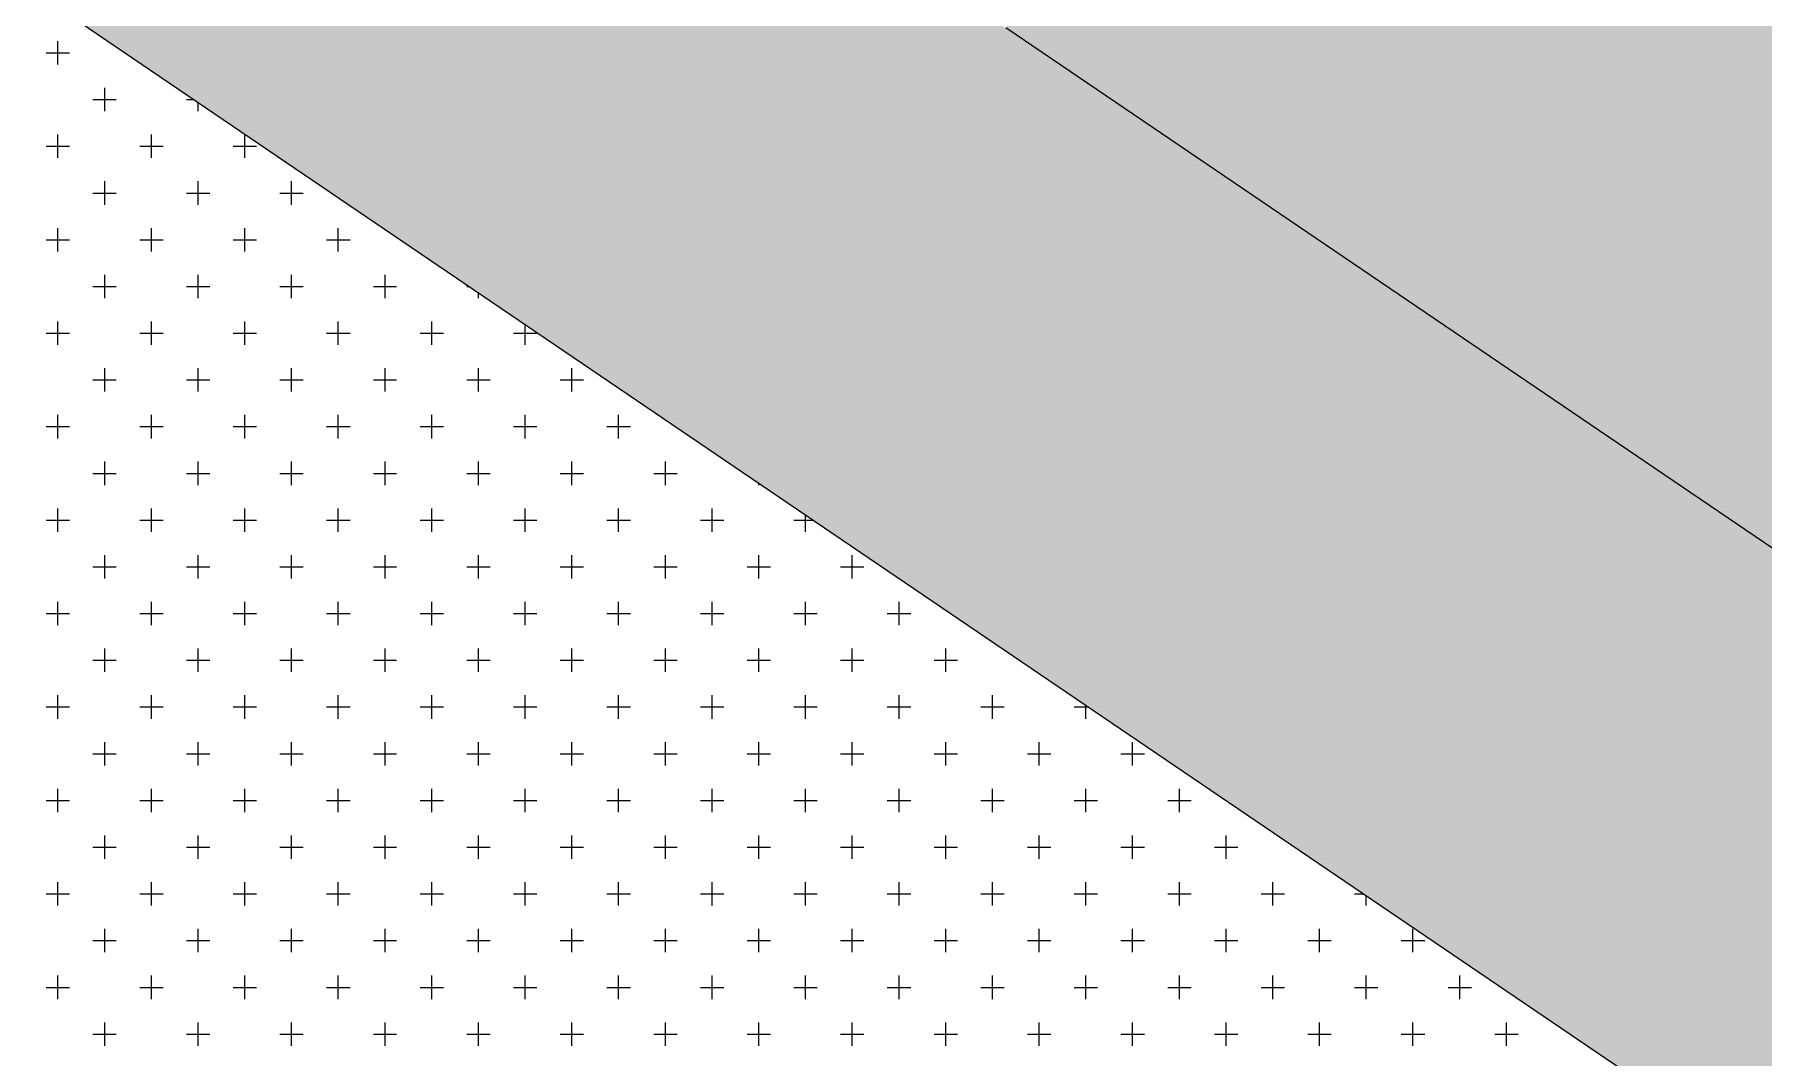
# Model space of a CAD drawing. Header units: metres. Extents: x 476631 to 477421, y 4483749 to 4484052.
# Drawn here: x 477114.08 to 477137.57, y 4483937.88 to 4483951.78 of the extents above; entities that cross this region are included whole.
import ezdxf

# ---------------------------------------------------------------- set-up
doc = ezdxf.new("R2010")
doc.units = ezdxf.units.M
for name, color, linetype, lineweight in [('PL_SAĞLIK', 150, 'Continuous', 0), ('serbest', 10, 'Continuous', 0), ('TK_PARSEL', 1, 'Continuous', 0)]:
    doc.layers.add(name, color=color, linetype=linetype, lineweight=lineweight)

msp = doc.modelspace()

# ---------------------------------------------------------------- hatches: boundary and pattern name
at = {"layer": 'serbest', "true_color": 0x636466}
h = msp.add_hatch(color=251, dxfattribs=at)
h.dxf.hatch_style = 1
h.paths.add_polyline_path([(477140.016, 4483943.219), (477127.275, 4483951.87), (477114.535, 4483960.521), (477101.794, 4483969.172), (477094.763, 4483973.947), (477092.721, 4483966.873), (477160.327, 4483920.965), (477165.51, 4483925.907), (477152.839, 4483934.511), (477145.659, 4483939.386)])
at = {"layer": 'serbest'}
h = msp.add_hatch(color=14, dxfattribs=at)
h.dxf.hatch_style = 1
h.paths.add_polyline_path([(477151.027, 4483959.435), (477138.286, 4483968.086), (477127.277, 4483951.873), (477140.017, 4483943.222)])

# ---------------------------------------------------------------- linework, layer by layer
at = {"layer": 'PL_SAĞLIK'}
msp.add_line((477092.721, 4483966.873), (477160.327, 4483920.965), dxfattribs=at)
at = {"layer": 'PL_SAĞLIK', "linetype": 'Continuous'}
for p, q in [((477114.394, 4483951.376), (477114.394, 4483951.694)), ((477114.235, 4483951.535), (477114.552, 4483951.535)), ((477115.029, 4483950.741), (477115.029, 4483951.059)), ((477114.87, 4483950.9), (477115.187, 4483950.9)), ((477116.14, 4483950.9), (477116.243, 4483950.9)), ((477116.299, 4483950.741), (477116.299, 4483950.862)), ((477114.394, 4483950.106), (477114.394, 4483950.424)), ((477115.664, 4483950.106), (477115.664, 4483950.424)), ((477116.934, 4483950.106), (477116.934, 4483950.424)), ((477114.235, 4483950.265), (477114.552, 4483950.265)), ((477115.505, 4483950.265), (477115.823, 4483950.265)), ((477116.775, 4483950.265), (477117.093, 4483950.265)), ((477114.87, 4483949.63), (477115.187, 4483949.63)), ((477115.029, 4483949.471), (477115.029, 4483949.789)), ((477116.14, 4483949.63), (477116.458, 4483949.63)), ((477116.299, 4483949.471), (477116.299, 4483949.789)), ((477117.41, 4483949.63), (477117.727, 4483949.63)), ((477117.569, 4483949.471), (477117.569, 4483949.789)), ((477114.394, 4483948.836), (477114.394, 4483949.154)), ((477115.664, 4483948.836), (477115.664, 4483949.154)), ((477116.934, 4483948.836), (477116.934, 4483949.154)), ((477118.204, 4483948.836), (477118.204, 4483949.154)), ((477114.235, 4483948.995), (477114.552, 4483948.995)), ((477115.505, 4483948.995), (477115.823, 4483948.995)), ((477116.775, 4483948.995), (477117.093, 4483948.995)), ((477118.045, 4483948.995), (477118.363, 4483948.995)), ((477115.029, 4483948.201), (477115.029, 4483948.519)), ((477116.299, 4483948.201), (477116.299, 4483948.519)), ((477117.569, 4483948.201), (477117.569, 4483948.519)), ((477118.839, 4483948.201), (477118.839, 4483948.519)), ((477114.87, 4483948.36), (477115.187, 4483948.36)), ((477116.14, 4483948.36), (477116.458, 4483948.36)), ((477117.41, 4483948.36), (477117.727, 4483948.36)), ((477118.68, 4483948.36), (477118.997, 4483948.36)), ((477119.95, 4483948.36), (477119.984, 4483948.36)), ((477120.109, 4483948.201), (477120.109, 4483948.275)), ((477114.235, 4483947.725), (477114.552, 4483947.725)), ((477114.394, 4483947.566), (477114.394, 4483947.884)), ((477115.505, 4483947.725), (477115.823, 4483947.725)), ((477115.664, 4483947.566), (477115.664, 4483947.884)), ((477116.775, 4483947.725), (477117.093, 4483947.725)), ((477116.934, 4483947.566), (477116.934, 4483947.884)), ((477118.045, 4483947.725), (477118.363, 4483947.725)), ((477118.204, 4483947.566), (477118.204, 4483947.884)), ((477119.315, 4483947.725), (477119.633, 4483947.725)), ((477119.474, 4483947.566), (477119.474, 4483947.884)), ((477120.585, 4483947.725), (477120.903, 4483947.725)), ((477120.744, 4483947.566), (477120.744, 4483947.844)), ((477115.029, 4483946.931), (477115.029, 4483947.249)), ((477116.299, 4483946.931), (477116.299, 4483947.249)), ((477117.569, 4483946.931), (477117.569, 4483947.249)), ((477118.839, 4483946.931), (477118.839, 4483947.249)), ((477120.109, 4483946.931), (477120.109, 4483947.249)), ((477121.379, 4483946.931), (477121.379, 4483947.249)), ((477114.87, 4483947.09), (477115.187, 4483947.09)), ((477116.14, 4483947.09), (477116.458, 4483947.09)), ((477117.41, 4483947.09), (477117.727, 4483947.09)), ((477118.68, 4483947.09), (477118.997, 4483947.09)), ((477119.95, 4483947.09), (477120.268, 4483947.09)), ((477121.22, 4483947.09), (477121.537, 4483947.09)), ((477114.394, 4483946.296), (477114.394, 4483946.614)), ((477115.664, 4483946.296), (477115.664, 4483946.614)), ((477116.934, 4483946.296), (477116.934, 4483946.614)), ((477118.204, 4483946.296), (477118.204, 4483946.614)), ((477119.474, 4483946.296), (477119.474, 4483946.614)), ((477120.744, 4483946.296), (477120.744, 4483946.614)), ((477122.014, 4483946.296), (477122.014, 4483946.614)), ((477114.235, 4483946.455), (477114.552, 4483946.455)), ((477115.505, 4483946.455), (477115.823, 4483946.455)), ((477116.775, 4483946.455), (477117.093, 4483946.455)), ((477118.045, 4483946.455), (477118.363, 4483946.455)), ((477119.315, 4483946.455), (477119.633, 4483946.455)), ((477120.585, 4483946.455), (477120.903, 4483946.455)), ((477121.855, 4483946.455), (477122.173, 4483946.455)), ((477114.87, 4483945.82), (477115.187, 4483945.82)), ((477115.029, 4483945.661), (477115.029, 4483945.979)), ((477116.14, 4483945.82), (477116.458, 4483945.82)), ((477116.299, 4483945.661), (477116.299, 4483945.979)), ((477117.41, 4483945.82), (477117.727, 4483945.82)), ((477117.569, 4483945.661), (477117.569, 4483945.979)), ((477118.68, 4483945.82), (477118.997, 4483945.82)), ((477118.839, 4483945.661), (477118.839, 4483945.979)), ((477119.95, 4483945.82), (477120.268, 4483945.82)), ((477120.109, 4483945.661), (477120.109, 4483945.979)), ((477121.22, 4483945.82), (477121.537, 4483945.82)), ((477121.379, 4483945.661), (477121.379, 4483945.979)), ((477122.49, 4483945.82), (477122.808, 4483945.82)), ((477122.649, 4483945.661), (477122.649, 4483945.979)), ((477123.919, 4483945.661), (477123.919, 4483945.688)), ((477114.394, 4483945.026), (477114.394, 4483945.344)), ((477115.664, 4483945.026), (477115.664, 4483945.344)), ((477116.934, 4483945.026), (477116.934, 4483945.344)), ((477118.204, 4483945.026), (477118.204, 4483945.344)), ((477119.474, 4483945.026), (477119.474, 4483945.344)), ((477120.744, 4483945.026), (477120.744, 4483945.344)), ((477122.014, 4483945.026), (477122.014, 4483945.344)), ((477123.284, 4483945.026), (477123.284, 4483945.344)), ((477114.235, 4483945.185), (477114.552, 4483945.185)), ((477115.505, 4483945.185), (477115.823, 4483945.185)), ((477116.775, 4483945.185), (477117.093, 4483945.185)), ((477118.045, 4483945.185), (477118.363, 4483945.185)), ((477119.315, 4483945.185), (477119.633, 4483945.185)), ((477120.585, 4483945.185), (477120.903, 4483945.185)), ((477121.855, 4483945.185), (477122.173, 4483945.185)), ((477123.125, 4483945.185), (477123.443, 4483945.185)), ((477124.395, 4483945.185), (477124.659, 4483945.185)), ((477124.554, 4483945.026), (477124.554, 4483945.257)), ((477115.029, 4483944.391), (477115.029, 4483944.709)), ((477116.299, 4483944.391), (477116.299, 4483944.709)), ((477117.569, 4483944.391), (477117.569, 4483944.709)), ((477118.839, 4483944.391), (477118.839, 4483944.709)), ((477120.109, 4483944.391), (477120.109, 4483944.709)), ((477121.379, 4483944.391), (477121.379, 4483944.709)), ((477122.649, 4483944.391), (477122.649, 4483944.709)), ((477123.919, 4483944.391), (477123.919, 4483944.709)), ((477125.189, 4483944.391), (477125.189, 4483944.709)), ((477114.87, 4483944.55), (477115.187, 4483944.55)), ((477116.14, 4483944.55), (477116.458, 4483944.55)), ((477117.41, 4483944.55), (477117.727, 4483944.55)), ((477118.68, 4483944.55), (477118.997, 4483944.55)), ((477119.95, 4483944.55), (477120.268, 4483944.55)), ((477121.22, 4483944.55), (477121.537, 4483944.55)), ((477122.49, 4483944.55), (477122.808, 4483944.55)), ((477123.76, 4483944.55), (477124.078, 4483944.55)), ((477125.03, 4483944.55), (477125.348, 4483944.55)), ((477114.394, 4483943.756), (477114.394, 4483944.074)), ((477115.664, 4483943.756), (477115.664, 4483944.074)), ((477116.934, 4483943.756), (477116.934, 4483944.074)), ((477118.204, 4483943.756), (477118.204, 4483944.074)), ((477119.474, 4483943.756), (477119.474, 4483944.074)), ((477120.744, 4483943.756), (477120.744, 4483944.074)), ((477122.014, 4483943.756), (477122.014, 4483944.074)), ((477123.284, 4483943.756), (477123.284, 4483944.074)), ((477124.554, 4483943.756), (477124.554, 4483944.074)), ((477125.824, 4483943.756), (477125.824, 4483944.074)), ((477114.235, 4483943.915), (477114.552, 4483943.915)), ((477115.505, 4483943.915), (477115.823, 4483943.915)), ((477116.775, 4483943.915), (477117.093, 4483943.915)), ((477118.045, 4483943.915), (477118.363, 4483943.915)), ((477119.315, 4483943.915), (477119.633, 4483943.915)), ((477120.585, 4483943.915), (477120.903, 4483943.915)), ((477121.855, 4483943.915), (477122.173, 4483943.915)), ((477123.125, 4483943.915), (477123.443, 4483943.915)), ((477124.395, 4483943.915), (477124.713, 4483943.915)), ((477125.665, 4483943.915), (477125.983, 4483943.915)), ((477114.87, 4483943.28), (477115.187, 4483943.28)), ((477115.029, 4483943.121), (477115.029, 4483943.439)), ((477116.14, 4483943.28), (477116.458, 4483943.28)), ((477116.299, 4483943.121), (477116.299, 4483943.439)), ((477117.41, 4483943.28), (477117.727, 4483943.28)), ((477117.569, 4483943.121), (477117.569, 4483943.439)), ((477118.68, 4483943.28), (477118.997, 4483943.28)), ((477118.839, 4483943.121), (477118.839, 4483943.439)), ((477119.95, 4483943.28), (477120.268, 4483943.28)), ((477120.109, 4483943.121), (477120.109, 4483943.439)), ((477121.22, 4483943.28), (477121.537, 4483943.28)), ((477121.379, 4483943.121), (477121.379, 4483943.439)), ((477122.49, 4483943.28), (477122.808, 4483943.28)), ((477122.649, 4483943.121), (477122.649, 4483943.439)), ((477123.76, 4483943.28), (477124.078, 4483943.28)), ((477123.919, 4483943.121), (477123.919, 4483943.439)), ((477125.03, 4483943.28), (477125.348, 4483943.28)), ((477125.189, 4483943.121), (477125.189, 4483943.439)), ((477126.3, 4483943.28), (477126.618, 4483943.28)), ((477126.459, 4483943.121), (477126.459, 4483943.439)), ((477114.394, 4483942.486), (477114.394, 4483942.804)), ((477115.664, 4483942.486), (477115.664, 4483942.804)), ((477116.934, 4483942.486), (477116.934, 4483942.804)), ((477118.204, 4483942.486), (477118.204, 4483942.804)), ((477119.474, 4483942.486), (477119.474, 4483942.804)), ((477120.744, 4483942.486), (477120.744, 4483942.804)), ((477122.014, 4483942.486), (477122.014, 4483942.804)), ((477123.284, 4483942.486), (477123.284, 4483942.804)), ((477124.554, 4483942.486), (477124.554, 4483942.804)), ((477125.824, 4483942.486), (477125.824, 4483942.804)), ((477127.094, 4483942.486), (477127.094, 4483942.804)), ((477114.235, 4483942.645), (477114.552, 4483942.645)), ((477115.505, 4483942.645), (477115.823, 4483942.645)), ((477116.775, 4483942.645), (477117.093, 4483942.645)), ((477118.045, 4483942.645), (477118.363, 4483942.645)), ((477119.315, 4483942.645), (477119.633, 4483942.645)), ((477120.585, 4483942.645), (477120.903, 4483942.645)), ((477121.855, 4483942.645), (477122.173, 4483942.645)), ((477123.125, 4483942.645), (477123.443, 4483942.645)), ((477124.395, 4483942.645), (477124.713, 4483942.645)), ((477125.665, 4483942.645), (477125.983, 4483942.645)), ((477126.935, 4483942.645), (477127.253, 4483942.645)), ((477128.205, 4483942.645), (477128.4, 4483942.645)), ((477128.364, 4483942.486), (477128.364, 4483942.67)), ((477115.029, 4483941.851), (477115.029, 4483942.169)), ((477116.299, 4483941.851), (477116.299, 4483942.169)), ((477117.569, 4483941.851), (477117.569, 4483942.169)), ((477118.839, 4483941.851), (477118.839, 4483942.169)), ((477120.109, 4483941.851), (477120.109, 4483942.169)), ((477121.379, 4483941.851), (477121.379, 4483942.169)), ((477122.649, 4483941.851), (477122.649, 4483942.169)), ((477123.919, 4483941.851), (477123.919, 4483942.169)), ((477125.189, 4483941.851), (477125.189, 4483942.169)), ((477126.459, 4483941.851), (477126.459, 4483942.169)), ((477127.729, 4483941.851), (477127.729, 4483942.169)), ((477128.999, 4483941.851), (477128.999, 4483942.169)), ((477114.87, 4483942.01), (477115.187, 4483942.01)), ((477116.14, 4483942.01), (477116.458, 4483942.01)), ((477117.41, 4483942.01), (477117.727, 4483942.01)), ((477118.68, 4483942.01), (477118.997, 4483942.01)), ((477119.95, 4483942.01), (477120.268, 4483942.01)), ((477121.22, 4483942.01), (477121.537, 4483942.01)), ((477122.49, 4483942.01), (477122.808, 4483942.01)), ((477123.76, 4483942.01), (477124.078, 4483942.01)), ((477125.03, 4483942.01), (477125.348, 4483942.01)), ((477126.3, 4483942.01), (477126.618, 4483942.01)), ((477127.57, 4483942.01), (477127.888, 4483942.01)), ((477128.84, 4483942.01), (477129.158, 4483942.01)), ((477114.235, 4483941.375), (477114.552, 4483941.375)), ((477114.394, 4483941.216), (477114.394, 4483941.534)), ((477115.505, 4483941.375), (477115.823, 4483941.375)), ((477115.664, 4483941.216), (477115.664, 4483941.534)), ((477116.775, 4483941.375), (477117.093, 4483941.375)), ((477116.934, 4483941.216), (477116.934, 4483941.534)), ((477118.045, 4483941.375), (477118.363, 4483941.375)), ((477118.204, 4483941.216), (477118.204, 4483941.534)), ((477119.315, 4483941.375), (477119.633, 4483941.375)), ((477119.474, 4483941.216), (477119.474, 4483941.534)), ((477120.585, 4483941.375), (477120.903, 4483941.375)), ((477120.744, 4483941.216), (477120.744, 4483941.534)), ((477121.855, 4483941.375), (477122.173, 4483941.375)), ((477122.014, 4483941.216), (477122.014, 4483941.534)), ((477123.125, 4483941.375), (477123.443, 4483941.375)), ((477123.284, 4483941.216), (477123.284, 4483941.534)), ((477124.395, 4483941.375), (477124.713, 4483941.375)), ((477124.554, 4483941.216), (477124.554, 4483941.534)), ((477125.665, 4483941.375), (477125.983, 4483941.375)), ((477125.824, 4483941.216), (477125.824, 4483941.534)), ((477126.935, 4483941.375), (477127.253, 4483941.375)), ((477127.094, 4483941.216), (477127.094, 4483941.534)), ((477128.205, 4483941.375), (477128.523, 4483941.375)), ((477128.364, 4483941.216), (477128.364, 4483941.534)), ((477129.475, 4483941.375), (477129.793, 4483941.375)), ((477129.634, 4483941.216), (477129.634, 4483941.534)), ((477115.029, 4483940.581), (477115.029, 4483940.899)), ((477116.299, 4483940.581), (477116.299, 4483940.899)), ((477117.569, 4483940.581), (477117.569, 4483940.899)), ((477118.839, 4483940.581), (477118.839, 4483940.899)), ((477120.109, 4483940.581), (477120.109, 4483940.899)), ((477121.379, 4483940.581), (477121.379, 4483940.899)), ((477122.649, 4483940.581), (477122.649, 4483940.899)), ((477123.919, 4483940.581), (477123.919, 4483940.899)), ((477125.189, 4483940.581), (477125.189, 4483940.899)), ((477126.459, 4483940.581), (477126.459, 4483940.899)), ((477127.729, 4483940.581), (477127.729, 4483940.899)), ((477128.999, 4483940.581), (477128.999, 4483940.899)), ((477130.269, 4483940.581), (477130.269, 4483940.899)), ((477114.87, 4483940.74), (477115.187, 4483940.74)), ((477116.14, 4483940.74), (477116.458, 4483940.74)), ((477117.41, 4483940.74), (477117.727, 4483940.74)), ((477118.68, 4483940.74), (477118.997, 4483940.74)), ((477119.95, 4483940.74), (477120.268, 4483940.74)), ((477121.22, 4483940.74), (477121.537, 4483940.74)), ((477122.49, 4483940.74), (477122.808, 4483940.74)), ((477123.76, 4483940.74), (477124.078, 4483940.74)), ((477125.03, 4483940.74), (477125.348, 4483940.74)), ((477126.3, 4483940.74), (477126.618, 4483940.74)), ((477127.57, 4483940.74), (477127.888, 4483940.74)), ((477128.84, 4483940.74), (477129.158, 4483940.74)), ((477130.11, 4483940.74), (477130.428, 4483940.74)), ((477114.394, 4483939.946), (477114.394, 4483940.264)), ((477115.664, 4483939.946), (477115.664, 4483940.264)), ((477116.934, 4483939.946), (477116.934, 4483940.264)), ((477118.204, 4483939.946), (477118.204, 4483940.264)), ((477119.474, 4483939.946), (477119.474, 4483940.264)), ((477120.744, 4483939.946), (477120.744, 4483940.264)), ((477122.014, 4483939.946), (477122.014, 4483940.264)), ((477123.284, 4483939.946), (477123.284, 4483940.264)), ((477124.554, 4483939.946), (477124.554, 4483940.264)), ((477125.824, 4483939.946), (477125.824, 4483940.264)), ((477127.094, 4483939.946), (477127.094, 4483940.264)), ((477128.364, 4483939.946), (477128.364, 4483940.264)), ((477129.634, 4483939.946), (477129.634, 4483940.264)), ((477130.904, 4483939.946), (477130.904, 4483940.264)), ((477114.235, 4483940.105), (477114.552, 4483940.105)), ((477115.505, 4483940.105), (477115.823, 4483940.105)), ((477116.775, 4483940.105), (477117.093, 4483940.105)), ((477118.045, 4483940.105), (477118.363, 4483940.105)), ((477119.315, 4483940.105), (477119.633, 4483940.105)), ((477120.585, 4483940.105), (477120.903, 4483940.105)), ((477121.855, 4483940.105), (477122.173, 4483940.105)), ((477123.125, 4483940.105), (477123.443, 4483940.105)), ((477124.395, 4483940.105), (477124.713, 4483940.105)), ((477125.665, 4483940.105), (477125.983, 4483940.105)), ((477126.935, 4483940.105), (477127.253, 4483940.105)), ((477128.205, 4483940.105), (477128.523, 4483940.105)), ((477129.475, 4483940.105), (477129.793, 4483940.105)), ((477130.745, 4483940.105), (477131.063, 4483940.105)), ((477132.015, 4483940.105), (477132.14, 4483940.105)), ((477132.174, 4483939.946), (477132.174, 4483940.082)), ((477114.87, 4483939.47), (477115.187, 4483939.47)), ((477115.029, 4483939.311), (477115.029, 4483939.629)), ((477116.14, 4483939.47), (477116.458, 4483939.47)), ((477116.299, 4483939.311), (477116.299, 4483939.629)), ((477117.41, 4483939.47), (477117.727, 4483939.47)), ((477117.569, 4483939.311), (477117.569, 4483939.629)), ((477118.68, 4483939.47), (477118.997, 4483939.47)), ((477118.839, 4483939.311), (477118.839, 4483939.629)), ((477119.95, 4483939.47), (477120.268, 4483939.47)), ((477120.109, 4483939.311), (477120.109, 4483939.629)), ((477121.22, 4483939.47), (477121.537, 4483939.47)), ((477121.379, 4483939.311), (477121.379, 4483939.629)), ((477122.49, 4483939.47), (477122.808, 4483939.47)), ((477122.649, 4483939.311), (477122.649, 4483939.629)), ((477123.76, 4483939.47), (477124.078, 4483939.47)), ((477123.919, 4483939.311), (477123.919, 4483939.629)), ((477125.03, 4483939.47), (477125.348, 4483939.47)), ((477125.189, 4483939.311), (477125.189, 4483939.629)), ((477126.3, 4483939.47), (477126.618, 4483939.47)), ((477126.459, 4483939.311), (477126.459, 4483939.629)), ((477127.57, 4483939.47), (477127.888, 4483939.47)), ((477127.729, 4483939.311), (477127.729, 4483939.629)), ((477128.84, 4483939.47), (477129.158, 4483939.47)), ((477128.999, 4483939.311), (477128.999, 4483939.629)), ((477130.11, 4483939.47), (477130.428, 4483939.47)), ((477130.269, 4483939.311), (477130.269, 4483939.629)), ((477131.38, 4483939.47), (477131.698, 4483939.47)), ((477131.539, 4483939.311), (477131.539, 4483939.629)), ((477132.65, 4483939.47), (477132.968, 4483939.47)), ((477132.809, 4483939.311), (477132.809, 4483939.629)), ((477114.394, 4483938.676), (477114.394, 4483938.994)), ((477115.664, 4483938.676), (477115.664, 4483938.994)), ((477116.934, 4483938.676), (477116.934, 4483938.994)), ((477118.204, 4483938.676), (477118.204, 4483938.994)), ((477119.474, 4483938.676), (477119.474, 4483938.994)), ((477120.744, 4483938.676), (477120.744, 4483938.994)), ((477122.014, 4483938.676), (477122.014, 4483938.994)), ((477123.284, 4483938.676), (477123.284, 4483938.994)), ((477124.554, 4483938.676), (477124.554, 4483938.994)), ((477125.824, 4483938.676), (477125.824, 4483938.994)), ((477127.094, 4483938.676), (477127.094, 4483938.994)), ((477128.364, 4483938.676), (477128.364, 4483938.994)), ((477129.634, 4483938.676), (477129.634, 4483938.994)), ((477130.904, 4483938.676), (477130.904, 4483938.994)), ((477132.174, 4483938.676), (477132.174, 4483938.994)), ((477133.444, 4483938.676), (477133.444, 4483938.994)), ((477114.235, 4483938.835), (477114.552, 4483938.835)), ((477115.505, 4483938.835), (477115.823, 4483938.835)), ((477116.775, 4483938.835), (477117.093, 4483938.835)), ((477118.045, 4483938.835), (477118.363, 4483938.835)), ((477119.315, 4483938.835), (477119.633, 4483938.835)), ((477120.585, 4483938.835), (477120.903, 4483938.835)), ((477121.855, 4483938.835), (477122.173, 4483938.835)), ((477123.125, 4483938.835), (477123.443, 4483938.835)), ((477124.395, 4483938.835), (477124.713, 4483938.835)), ((477125.665, 4483938.835), (477125.983, 4483938.835)), ((477126.935, 4483938.835), (477127.253, 4483938.835)), ((477128.205, 4483938.835), (477128.523, 4483938.835)), ((477129.475, 4483938.835), (477129.793, 4483938.835)), ((477130.745, 4483938.835), (477131.063, 4483938.835)), ((477132.015, 4483938.835), (477132.333, 4483938.835)), ((477133.285, 4483938.835), (477133.603, 4483938.835)), ((477115.029, 4483938.041), (477115.029, 4483938.359)), ((477116.299, 4483938.041), (477116.299, 4483938.359)), ((477117.569, 4483938.041), (477117.569, 4483938.359)), ((477118.839, 4483938.041), (477118.839, 4483938.359)), ((477120.109, 4483938.041), (477120.109, 4483938.359)), ((477121.379, 4483938.041), (477121.379, 4483938.359)), ((477122.649, 4483938.041), (477122.649, 4483938.359)), ((477123.919, 4483938.041), (477123.919, 4483938.359)), ((477125.189, 4483938.041), (477125.189, 4483938.359)), ((477126.459, 4483938.041), (477126.459, 4483938.359)), ((477127.729, 4483938.041), (477127.729, 4483938.359)), ((477128.999, 4483938.041), (477128.999, 4483938.359)), ((477130.269, 4483938.041), (477130.269, 4483938.359)), ((477131.539, 4483938.041), (477131.539, 4483938.359)), ((477132.809, 4483938.041), (477132.809, 4483938.359)), ((477134.079, 4483938.041), (477134.079, 4483938.359)), ((477114.87, 4483938.2), (477115.187, 4483938.2)), ((477116.14, 4483938.2), (477116.458, 4483938.2)), ((477117.41, 4483938.2), (477117.727, 4483938.2)), ((477118.68, 4483938.2), (477118.997, 4483938.2)), ((477119.95, 4483938.2), (477120.268, 4483938.2)), ((477121.22, 4483938.2), (477121.537, 4483938.2)), ((477122.49, 4483938.2), (477122.808, 4483938.2)), ((477123.76, 4483938.2), (477124.078, 4483938.2)), ((477125.03, 4483938.2), (477125.348, 4483938.2)), ((477126.3, 4483938.2), (477126.618, 4483938.2)), ((477127.57, 4483938.2), (477127.888, 4483938.2)), ((477128.84, 4483938.2), (477129.158, 4483938.2)), ((477130.11, 4483938.2), (477130.428, 4483938.2)), ((477131.38, 4483938.2), (477131.698, 4483938.2)), ((477132.65, 4483938.2), (477132.968, 4483938.2)), ((477133.92, 4483938.2), (477134.238, 4483938.2))]:
    msp.add_line(p, q, dxfattribs=at)
at = {"layer": 'TK_PARSEL'}
msp.add_line((477140.017, 4483943.222), (477127.277, 4483951.873), dxfattribs=at)

doc.saveas('drawing.dxf')
